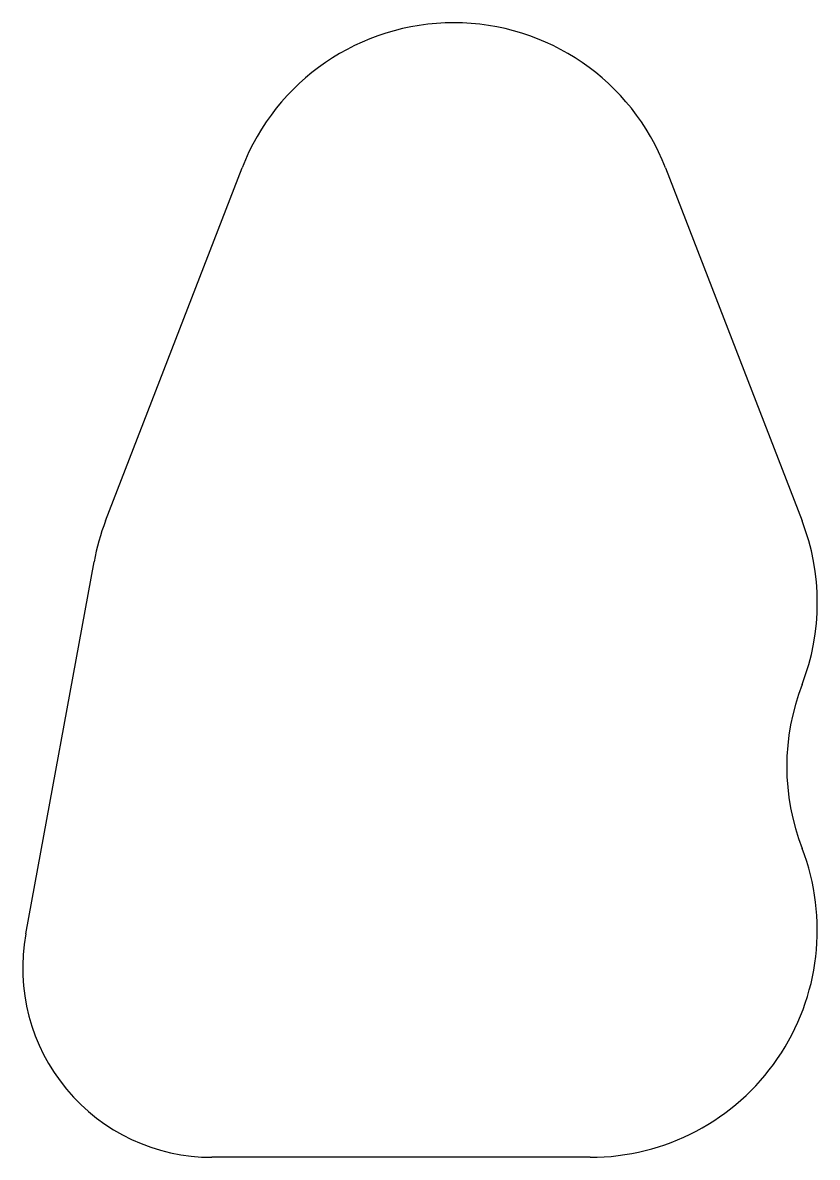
# Model space of a CAD drawing. Extents: x 6.75 to 10.88, y 1.39 to 7.29.
import ezdxf

# ---------------------------------------------------------------- set-up
doc = ezdxf.new("R2010")
doc.units = 0
doc.header["$LTSCALE"] = 0.5
doc.header["$MEASUREMENT"] = 0
doc.layers.add('MODELSKETCH_VISIBLE', color=7, linetype='CONTINUOUS')

msp = doc.modelspace()

# ---------------------------------------------------------------- linework, layer by layer
at = {"layer": 'MODELSKETCH_VISIBLE'}
for p, q in [((7.1797, 4.7019), (7.8897, 6.5379)), ((10.0929, 6.5379), (10.8029, 4.7019)), ((6.7646, 2.5527), (7.1196, 4.4889)), ((9.7013, 1.3909), (7.7328, 1.3909))]:
    msp.add_line(p, q, dxfattribs=at)
for centre, radius, start, end in [((8.9913, 6.1119), 1.1811, 21.14047, 158.85953), ((8.2814, 4.2759), 1.1811, 158.85953, 169.61114), ((9.7013, 4.2759), 1.1811, 338.85953, 21.14047), ((11.9045, 3.424), 1.1811, 158.85953, 201.14047), ((9.7013, 2.572), 1.1811, 270, 21.14047), ((7.7328, 2.3752), 0.9843, 169.61114, 270)]:
    msp.add_arc(centre, radius, start, end, dxfattribs=at)

doc.saveas('drawing.dxf')
